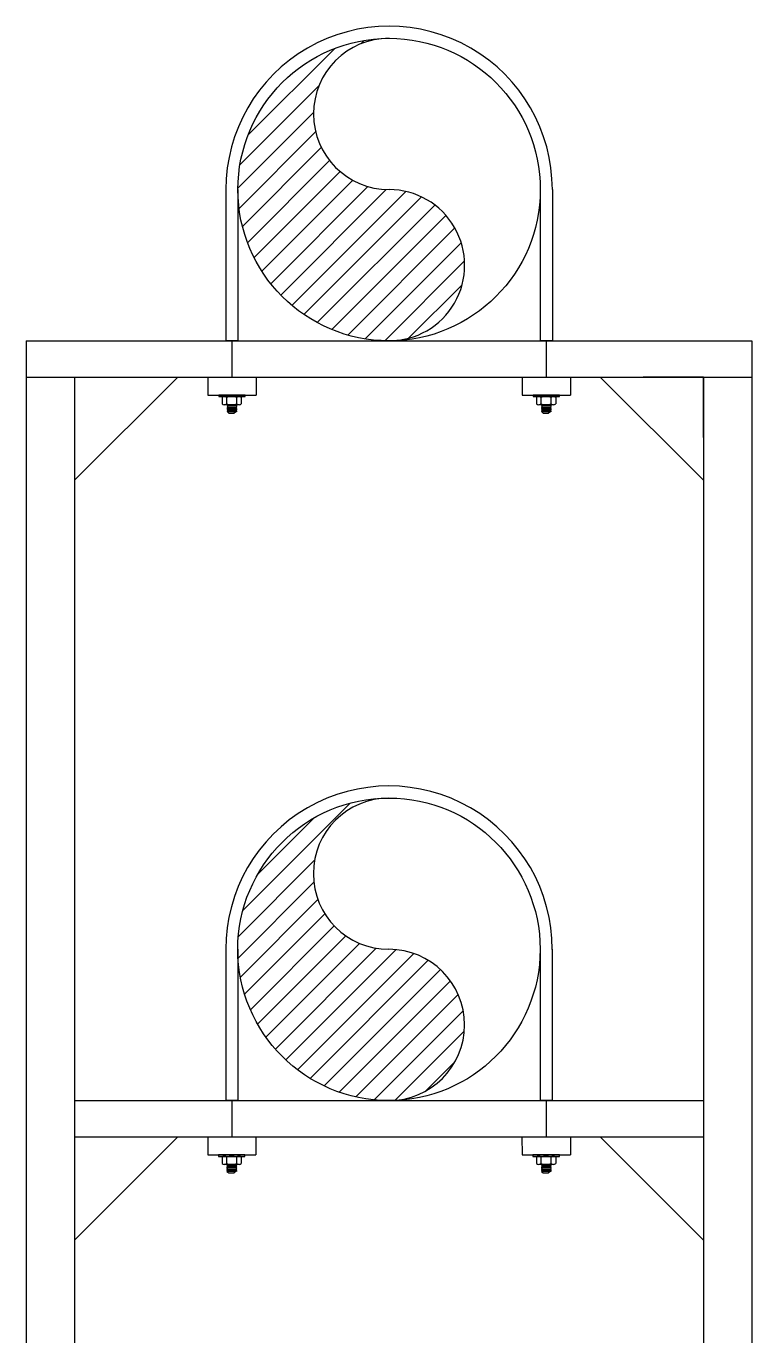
# Model space of a CAD drawing. Header units: inches. Extents: x 51172 to 63334, y -27893 to -10796.
# Drawn here: x 53482 to 54082, y -26776 to -25693 of the extents above; entities that cross this region are included whole.
import ezdxf

# ---------------------------------------------------------------- set-up
doc = ezdxf.new("R2010")
doc.units = ezdxf.units.IN
doc.header["$MEASUREMENT"] = 0

msp = doc.modelspace()

# ---------------------------------------------------------------- hatches: boundary and pattern name
h = msp.add_hatch()
h.set_pattern_fill('ANSI31', color=256, scale=100)
h.set_pattern_definition([(45, (-45938.068, -32243.117), (-8.8388348, 8.8388348), [])])
h.paths.add_polyline_path([(53781.9, -27084, -0.797806), (53738.6, -26893.9, 0.350006), (53586.9, -27084, 0.481449), (53825.2, -27274.1, 0.797671)])
h.paths.add_polyline_path([(53781.9, -26456.1, -1.000026), (53781.9, -26331.1, 0.414214), (53656.9, -26456.1, 0.414229), (53781.9, -26581.1, 0.999922)])
h.paths.add_polyline_path([(53782, -25828.2, -1), (53782, -25703.2, 0.414214), (53657, -25828.2, 0.414238), (53782, -25953.2, 0.999917)])

# ---------------------------------------------------------------- linework, layer by layer
for p, q in [((53647, -25828.2), (53647, -25953.2)), ((53657, -25828.2), (53657, -25953.2)), ((53907, -25828.2), (53907, -25953.2)), ((53917, -25828.2), (53917, -25953.2)), ((53482, -25953.2), (53481.9, -27021.9)), ((53482, -25953.2), (54082, -25953.2)), ((53657, -25953.2), (53647, -25953.2)), ((53652, -25953.2), (53652, -25983.2)), ((53917, -25953.2), (53907, -25953.2)), ((53912, -25953.2), (53912, -25983.2)), ((54082, -25953.2), (54081.9, -27678.1)), ((53482, -25983.2), (54082, -25983.2)), ((53522, -25983.2), (53521.9, -27021.9)), ((53521.9, -26068.5), (53607.3, -25983.2)), ((53522, -25983.2), (53572, -25983.2)), ((53522, -25983.2), (53522, -26033.2)), ((53632, -25983.2), (53632, -25998)), ((53672, -25983.2), (53672, -25998)), ((53892, -25983.2), (53892, -25998.1)), ((53932, -25983.2), (53932, -25998)), ((53956.6, -25983.2), (54041.9, -26068.5)), ((54042, -25983.2), (53992, -25983.2)), ((54042, -25983.2), (54041.9, -27678.1)), ((54042, -25983.2), (54042, -26033.2)), ((54042, -26033.2), (54042, -25983.2)), ((53632, -25998), (53672, -25998)), ((53643.9, -26000.1), (53643.9, -26005.3)), ((53658, -26006), (53645.7, -26006)), ((53647.6, -26000.1), (53647.6, -26005.3)), ((53648, -26006.1), (53648.1, -26006)), ((53648, -26006.1), (53648.6, -26006.6)), ((53648, -26007.1), (53648.6, -26006.6)), ((53648, -26007.1), (53648.6, -26007.5)), ((53648, -26008), (53648.6, -26007.5)), ((53648, -26008), (53648.6, -26008.5)), ((53655.5, -26006.3), (53648.6, -26006.6)), ((53655.5, -26007.3), (53648.6, -26007.5)), ((53655.5, -26008.2), (53648.6, -26008.5)), ((53655.9, -26006), (53655.5, -26006.3)), ((53656.1, -26006.8), (53655.5, -26006.3)), ((53656.1, -26006.8), (53655.5, -26007.3)), ((53656.1, -26007.7), (53655.5, -26007.3)), ((53656.1, -26007.7), (53655.5, -26008.2)), ((53656.1, -26008.6), (53655.5, -26008.2)), ((53656.1, -26005.3), (53656.1, -26000.1)), ((53659.8, -26000.1), (53659.8, -26005.3)), ((53892, -25998.1), (53932, -25998)), ((53903.9, -26000.1), (53903.9, -26005.3)), ((53918, -26006), (53905.7, -26006)), ((53907.6, -26000.1), (53907.6, -26005.3)), ((53908, -26006.2), (53908.1, -26006)), ((53908, -26006.2), (53908.6, -26006.6)), ((53908, -26007.1), (53908.6, -26006.6)), ((53908, -26007.1), (53908.6, -26007.5)), ((53908, -26008), (53908.6, -26007.5)), ((53908, -26008), (53908.6, -26008.5)), ((53915.5, -26006.3), (53908.6, -26006.6)), ((53915.5, -26007.3), (53908.6, -26007.5)), ((53915.5, -26008.2), (53908.6, -26008.5)), ((53915.9, -26006), (53915.5, -26006.3)), ((53916.1, -26006.8), (53915.5, -26006.3)), ((53916.1, -26006.8), (53915.5, -26007.3)), ((53916.1, -26007.7), (53915.5, -26007.3)), ((53916.1, -26007.7), (53915.5, -26008.2)), ((53916.1, -26008.7), (53915.5, -26008.2)), ((53916.1, -26005.3), (53916.1, -26000.1)), ((53919.8, -26000.1), (53919.8, -26005.3)), ((53648, -26008.9), (53648.6, -26008.5)), ((53648, -26008.9), (53648.6, -26009.4)), ((53648, -26009.8), (53648.6, -26009.4)), ((53648, -26009.8), (53648.6, -26010.3)), ((53648, -26010.8), (53648.6, -26010.3)), ((53648, -26010.8), (53648.6, -26011.2)), ((53648, -26011.7), (53648.6, -26011.2)), ((53648, -26011.7), (53649.5, -26012.9)), ((53655.5, -26011.9), (53648.3, -26011.9)), ((53655.5, -26009.1), (53648.6, -26009.4)), ((53655.5, -26010.1), (53648.6, -26010.3)), ((53655.5, -26011), (53648.6, -26011.2)), ((53649.5, -26012.9), (53653.8, -26012.9)), ((53655.5, -26011.9), (53653.8, -26012.9)), ((53656.1, -26008.6), (53655.5, -26009.1)), ((53656.1, -26009.6), (53655.5, -26009.1)), ((53656.1, -26009.6), (53655.5, -26010.1)), ((53656.1, -26010.5), (53655.5, -26010.1)), ((53656.1, -26010.5), (53655.5, -26011)), ((53656.1, -26011.5), (53655.5, -26011)), ((53656.1, -26011.5), (53655.5, -26011.9)), ((53908, -26008.9), (53908.6, -26008.5)), ((53908, -26008.9), (53908.6, -26009.4)), ((53908, -26009.9), (53908.6, -26009.4)), ((53908, -26009.9), (53908.6, -26010.3)), ((53908, -26010.8), (53908.6, -26010.3)), ((53908, -26010.8), (53908.6, -26011.2)), ((53908, -26011.7), (53908.6, -26011.2)), ((53908, -26011.7), (53909.5, -26012.9)), ((53915.5, -26011.9), (53908.3, -26011.9)), ((53915.5, -26009.1), (53908.6, -26009.4)), ((53915.5, -26010.1), (53908.6, -26010.3)), ((53915.5, -26011), (53908.6, -26011.2)), ((53909.5, -26012.9), (53913.8, -26012.9)), ((53915.5, -26011.9), (53913.8, -26012.9)), ((53916.1, -26008.7), (53915.5, -26009.1)), ((53916.1, -26009.6), (53915.5, -26009.1)), ((53916.1, -26009.6), (53915.5, -26010.1)), ((53916.1, -26010.6), (53915.5, -26010.1)), ((53916.1, -26010.6), (53915.5, -26011)), ((53916.1, -26011.5), (53915.5, -26011)), ((53916.1, -26011.5), (53915.5, -26011.9)), ((53646.9, -26456.1), (53646.9, -26581.1)), ((53656.9, -26456.1), (53656.9, -26581.1)), ((53906.9, -26456.1), (53906.9, -26581.1)), ((53916.9, -26456.1), (53916.9, -26581.1)), ((53521.9, -26581.1), (54041.9, -26581.1)), ((53656.9, -26581.1), (53646.9, -26581.1)), ((53651.9, -26581.1), (53651.9, -26611.1)), ((53916.9, -26581.1), (53906.9, -26581.1)), ((53911.9, -26581.1), (53911.9, -26611.1)), ((53521.9, -26611.1), (54041.9, -26611.1)), ((53521.9, -26696.4), (53607.3, -26611.1)), ((53632, -26611.1), (53632, -26625.9)), ((53671.9, -26611.1), (53671.9, -26625.9)), ((53891.9, -26611.1), (53892, -26626)), ((53931.9, -26611.1), (53931.9, -26625.9)), ((53956.6, -26611.1), (54041.9, -26696.4)), ((53632, -26625.9), (53671.9, -26625.9)), ((53643.9, -26628), (53643.9, -26633.1)), ((53658, -26633.9), (53645.7, -26633.9)), ((53647.6, -26628), (53647.6, -26633.1)), ((53647.9, -26634), (53648.1, -26633.9)), ((53647.9, -26634), (53648.5, -26634.5)), ((53647.9, -26635), (53648.5, -26634.5)), ((53647.9, -26635), (53648.5, -26635.4)), ((53647.9, -26635.9), (53648.5, -26635.4)), ((53647.9, -26635.9), (53648.5, -26636.4)), ((53655.4, -26634.2), (53648.5, -26634.5)), ((53655.4, -26635.2), (53648.5, -26635.4)), ((53655.9, -26633.9), (53655.4, -26634.2)), ((53656.1, -26634.7), (53655.4, -26634.2)), ((53656.1, -26634.7), (53655.4, -26635.2)), ((53656.1, -26635.6), (53655.4, -26635.2)), ((53656.1, -26635.6), (53655.4, -26636.1)), ((53656.1, -26633.1), (53656.1, -26628)), ((53659.8, -26628), (53659.8, -26633.1)), ((53892, -26626), (53931.9, -26625.9)), ((53903.9, -26628), (53903.9, -26633.2)), ((53918, -26633.9), (53905.7, -26633.9)), ((53907.6, -26628), (53907.6, -26633.2)), ((53907.9, -26634), (53908.1, -26633.9)), ((53907.9, -26634), (53908.5, -26634.5)), ((53907.9, -26635), (53908.5, -26634.5)), ((53907.9, -26635), (53908.5, -26635.4)), ((53907.9, -26635.9), (53908.5, -26635.4)), ((53907.9, -26635.9), (53908.5, -26636.4)), ((53915.4, -26634.2), (53908.5, -26634.5)), ((53915.4, -26635.2), (53908.5, -26635.4)), ((53915.8, -26633.9), (53915.4, -26634.2)), ((53916, -26634.7), (53915.4, -26634.2)), ((53916, -26634.7), (53915.4, -26635.2)), ((53916, -26635.6), (53915.4, -26635.2)), ((53916, -26635.6), (53915.4, -26636.1)), ((53916, -26633.2), (53916, -26628)), ((53919.8, -26628), (53919.8, -26633.2)), ((53647.9, -26636.8), (53648.5, -26636.4)), ((53647.9, -26636.8), (53648.5, -26637.3)), ((53647.9, -26637.7), (53648.5, -26637.3)), ((53647.9, -26637.7), (53648.5, -26638.2)), ((53647.9, -26638.7), (53648.5, -26638.2)), ((53647.9, -26638.7), (53648.5, -26639.1)), ((53647.9, -26639.6), (53648.5, -26639.1)), ((53647.9, -26639.6), (53649.5, -26640.8)), ((53655.4, -26639.8), (53648.2, -26639.8)), ((53655.4, -26636.1), (53648.5, -26636.4)), ((53655.4, -26637), (53648.5, -26637.3)), ((53655.4, -26638), (53648.5, -26638.2)), ((53655.4, -26638.9), (53648.5, -26639.1)), ((53649.5, -26640.8), (53653.8, -26640.8)), ((53655.4, -26639.8), (53653.8, -26640.8)), ((53656.1, -26636.5), (53655.4, -26636.1)), ((53656.1, -26636.5), (53655.4, -26637)), ((53656.1, -26637.5), (53655.4, -26637)), ((53656.1, -26638.4), (53655.4, -26638.9)), ((53656.1, -26639.4), (53655.4, -26638.9)), ((53656.1, -26639.4), (53655.4, -26639.8)), ((53656.1, -26637.5), (53655.5, -26638)), ((53656.1, -26638.4), (53655.5, -26638)), ((53907.9, -26636.8), (53908.5, -26636.4)), ((53907.9, -26636.8), (53908.5, -26637.3)), ((53907.9, -26637.8), (53908.5, -26637.3)), ((53907.9, -26637.8), (53908.5, -26638.2)), ((53907.9, -26638.7), (53908.5, -26638.2)), ((53907.9, -26638.7), (53908.5, -26639.1)), ((53907.9, -26639.6), (53908.5, -26639.1)), ((53907.9, -26639.6), (53909.5, -26640.8)), ((53915.4, -26639.8), (53908.2, -26639.8)), ((53915.4, -26636.1), (53908.5, -26636.4)), ((53915.4, -26637), (53908.5, -26637.3)), ((53915.4, -26638), (53908.5, -26638.2)), ((53915.4, -26638.9), (53908.5, -26639.1)), ((53909.5, -26640.8), (53913.8, -26640.8)), ((53915.4, -26639.8), (53913.8, -26640.8)), ((53916, -26636.6), (53915.4, -26636.1)), ((53916, -26636.6), (53915.4, -26637)), ((53916.1, -26637.5), (53915.4, -26637)), ((53916.1, -26637.5), (53915.4, -26638)), ((53916.1, -26638.5), (53915.4, -26638)), ((53916, -26638.5), (53915.4, -26638.9)), ((53916, -26639.4), (53915.4, -26638.9)), ((53916, -26639.4), (53915.4, -26639.8))]:
    msp.add_line(p, q)
for points in [[(53662.9, -25999.3), (53662.9, -25998), (53641.1, -25998), (53641.1, -25999.3)], [(53922.9, -25999.3), (53922.9, -25998), (53901.1, -25998), (53901.1, -25999.3)], [(53662.8, -26627.2), (53662.8, -26625.9), (53641, -26625.9), (53641, -26627.2)], [(53922.8, -26627.2), (53922.8, -26625.9), (53901, -26625.9), (53901, -26627.2)]]:
    msp.add_lwpolyline(points, close=True)
for centre in [(53782, -25828.2), (53781.9, -26456.1)]:
    msp.add_circle(centre, 125)
for centre, radius, start, end in [((53782, -25828.2), 135, 359.9953, 180), ((53782, -25765.7), 62.5, 90, 270), ((53782, -25890.7), 62.5, 269.9905, 90), ((53645.7, -26001.9), 2.62, 45.0088, 134.9912), ((53645.7, -26003.4), 2.62, 225.0088, 314.9912), ((53651.8, -26011.3), 12, 69.2913, 110.7087), ((53651.8, -25994), 12, 249.2913, 290.7087), ((53657.9, -26001.9), 2.62, 44.9141, 135.0859), ((53657.9, -26003.4), 2.62, 224.9141, 315.0859), ((53905.7, -26001.9), 2.62, 45.0088, 134.9912), ((53905.7, -26003.4), 2.62, 225.0088, 314.9912), ((53911.8, -26011.3), 12, 69.2913, 110.7087), ((53911.8, -25994), 12, 249.2913, 290.7087), ((53917.9, -26001.9), 2.62, 44.9141, 135.0859), ((53917.9, -26003.4), 2.62, 224.9141, 315.0859), ((53781.9, -26456.1), 135, 359.9953, 180), ((53781.9, -26393.6), 62.5, 90, 270), ((53781.9, -26518.6), 62.5, 270.006, 90), ((53645.7, -26629.8), 2.62, 45.0088, 134.9912), ((53645.7, -26631.3), 2.62, 225.0088, 314.9912), ((53651.8, -26639.2), 12, 69.2913, 110.7087), ((53651.8, -26621.9), 12, 249.2913, 290.7087), ((53657.9, -26629.8), 2.62, 44.9141, 135.0859), ((53657.9, -26631.3), 2.62, 224.9141, 315.0859), ((53905.7, -26629.8), 2.62, 45.0088, 134.9912), ((53905.7, -26631.3), 2.62, 225.0088, 314.9912), ((53911.8, -26639.2), 12, 69.2913, 110.7087), ((53911.8, -26621.9), 12, 249.2913, 290.7087), ((53917.9, -26629.8), 2.62, 44.9141, 135.0859), ((53917.9, -26631.3), 2.62, 224.9141, 315.0859)]:
    msp.add_arc(centre, radius, start, end)

doc.saveas('drawing.dxf')
